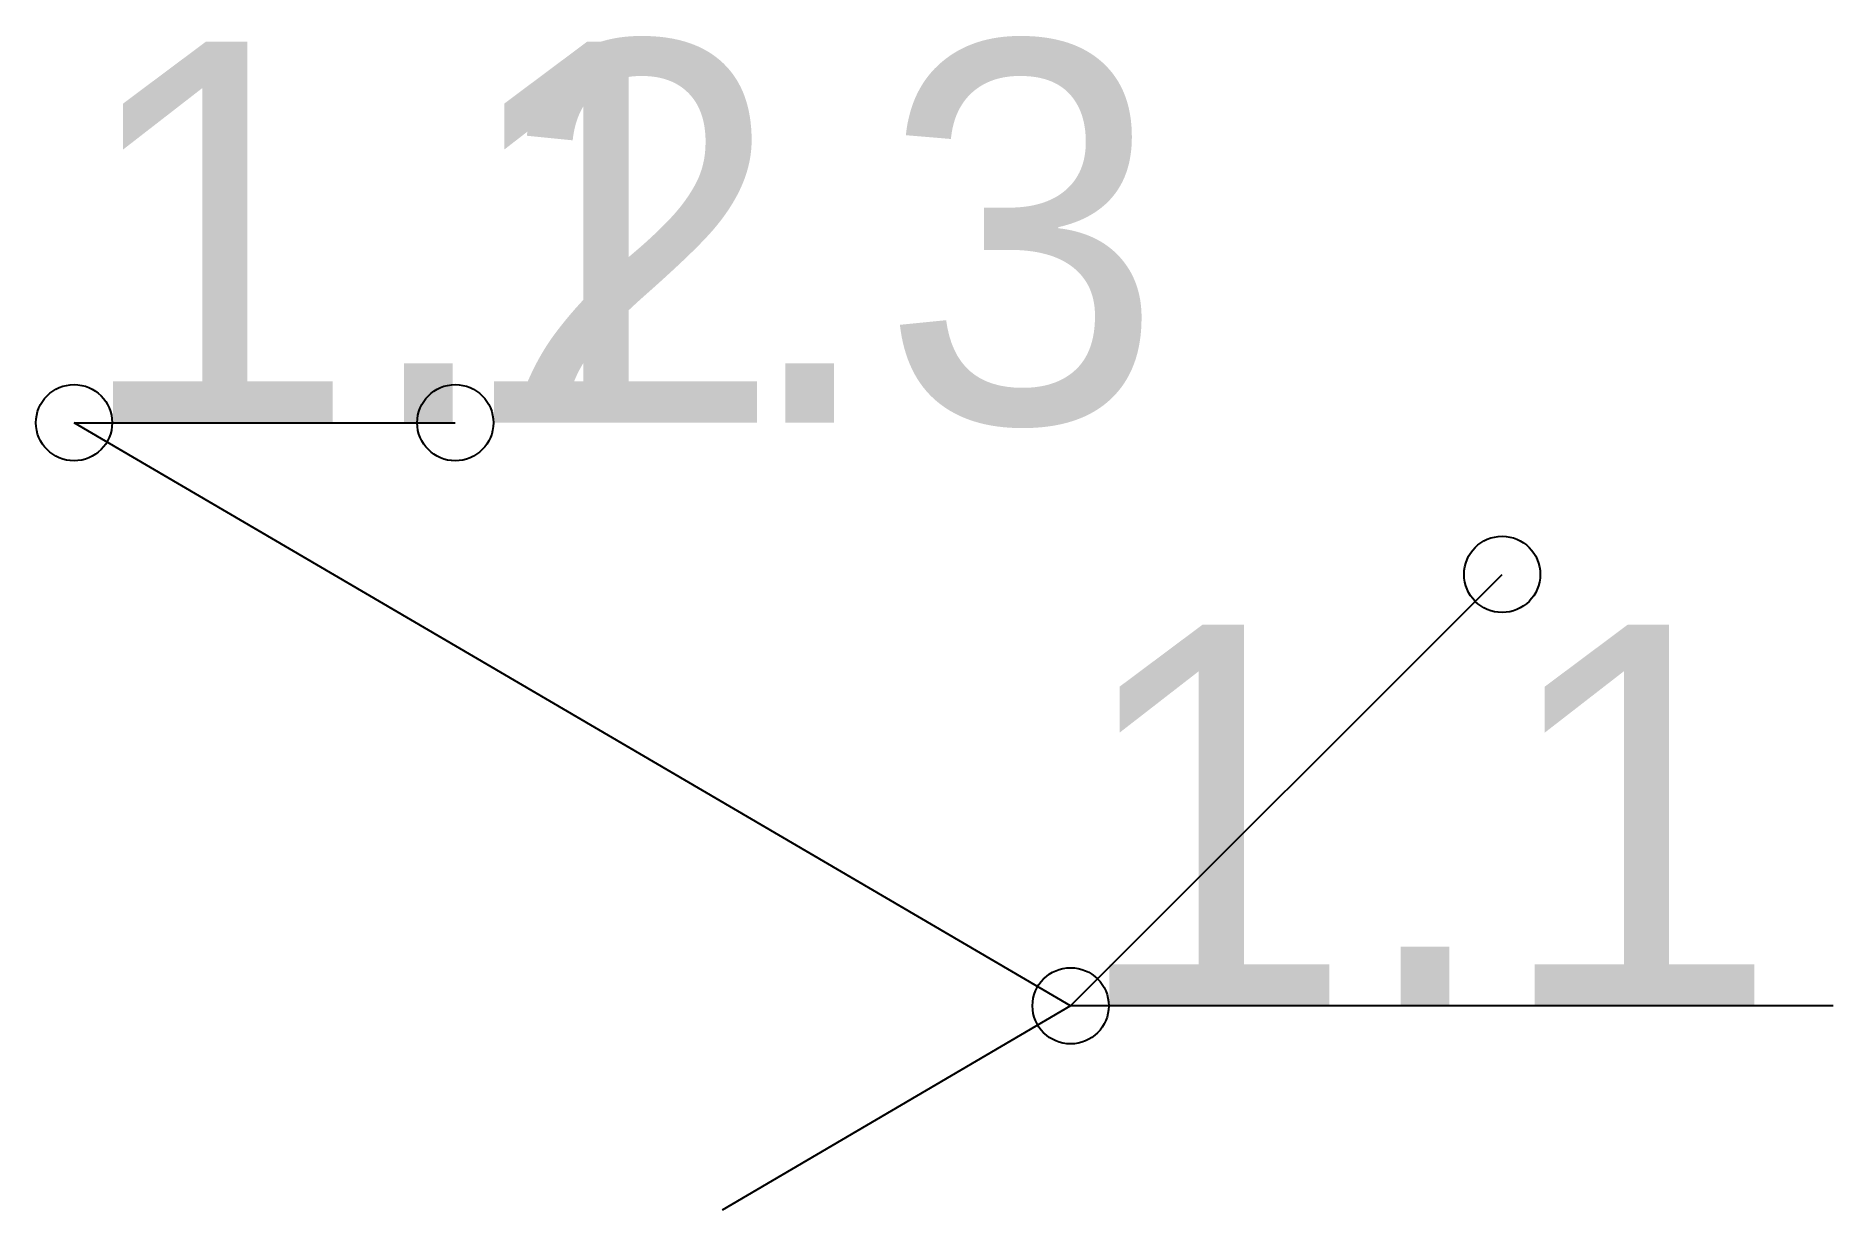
# Model space of a CAD drawing. Header units: millimetres. Extents: x -4.71 to 0, y -0.54 to 2.54.
import ezdxf

# ---------------------------------------------------------------- set-up
doc = ezdxf.new("R2010")
doc.units = ezdxf.units.MM

msp = doc.modelspace()

# ---------------------------------------------------------------- linework, layer by layer
at = {"layer": 'Shots', "color": 1}
for p, q in [((-4.614, 1.53), (-3.614, 1.53)), ((-2, 0), (-4.614, 1.53)), ((-2, 0), (-0.868, 1.132)), ((0, 0), (-2, 0))]:
    msp.add_line(p, q, dxfattribs=at)
for centre in [(-4.614, 1.53), (-3.614, 1.53), (-0.868, 1.132), (-2, 0)]:
    msp.add_circle(centre, 0.1, dxfattribs=at)
at = {"layer": 'XSect', "color": 1}
for p, q in [((-2, 0), (-2.914, -0.536)), ((0, 0), (-0.706, 0))]:
    msp.add_line(p, q, dxfattribs=at)

# ---------------------------------------------------------------- texts
at = {"layer": 'Label'}
for s, p in [('1.2', (-4.614, 1.53)), ('1.3', (-3.614, 1.53)), ('1.1', (-2, 0))]:
    msp.add_text(s, height=1, dxfattribs=at).set_placement(p)

doc.saveas('drawing.dxf')
